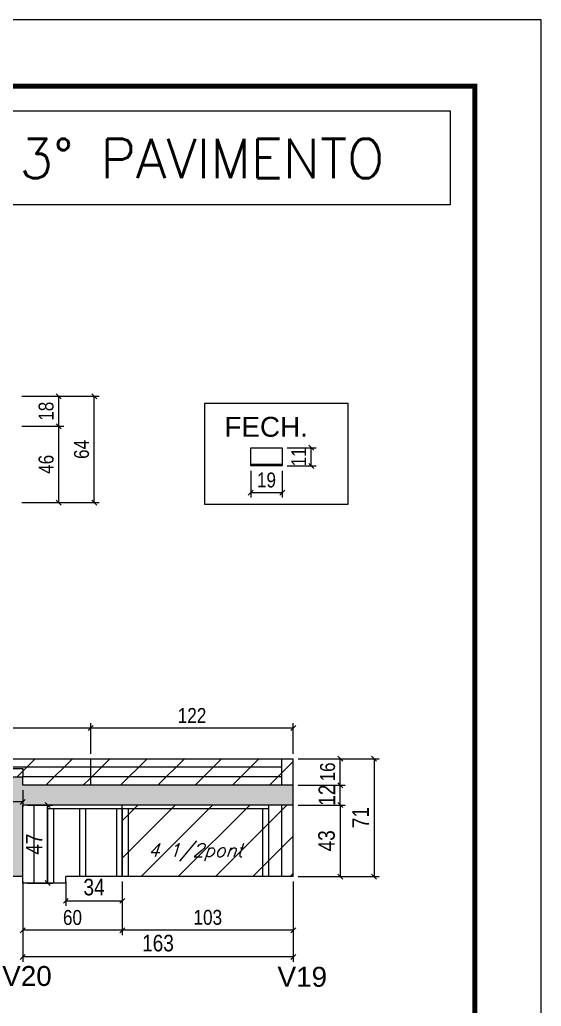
# Model space of a CAD drawing. Extents: x -10448 to -1189, y -11772 to 17235.
# Drawn here: x -4522 to -4208, y 4764 to 5358 of the extents above; entities that cross this region are included whole.
import ezdxf

# ---------------------------------------------------------------- set-up
doc = ezdxf.new("R2010")
doc.units = 0
doc.linetypes.add('DASHED', pattern=[0.75, 0.5, -0.25])
for name, color, linetype in [('5', 5, 'Continuous'), ('COTA', 241, 'Continuous'), ('Painéis', 200, 'Continuous'), ('Reaproveitamento', 251, 'Continuous'), ('SARR_2.2x7', 40, 'Continuous'), ('SARR_3.5x7', 81, 'Continuous'), ('SARR_EDITAR', 141, 'Continuous'), ('texto', 7, 'Continuous')]:
    doc.layers.add(name, color=color, linetype=linetype)
for name, color, linetype, lineweight in [('Folhas', 255, 'Continuous', 9), ('SARRAFO DE PRESSAO', 251, 'DASHED', 9), ('Texto Seção', 7, 'Continuous', 15)]:
    doc.layers.add(name, color=color, linetype=linetype, lineweight=lineweight)
doc.styles.add('COTA TECNICA', font='techl___.ttf', dxfattribs={"height": 10})
doc.styles.add('COTA TECNICA-50', font='techl___.ttf', dxfattribs={"height": 9})
doc.styles.add('REGUA-120', font='ROMANS.shx', dxfattribs={"height": 15})
doc.styles.add('Romans', font='romans.shx')
doc.styles.get("Standard").update_dxf_attribs({"font": 'arial.ttf'})
doc.dimstyles.new('COTA PAINEL-50', dxfattribs={"dimtxt": 9, "dimasz": 3, "dimexe": 3, "dimexo": 3, "dimgap": 3, "dimtad": 1, "dimdec": 1, "dimzin": 12, "dimdsep": 46, "dimtxsty": 'COTA TECNICA-50', "dimblk1": 'OBLIQUE', "dimblk2": 'OBLIQUE', "dimsah": 1, "dimcen": 0.9, "dimclrd": 4, "dimclre": 4, "dimclrt": 240, "dimadec": 1, "dimazin": 3, "dimtfac": 1, "dimtdec": 1, "dimtmove": 0, "dimatfit": 3, "dimfxl": 1, "dimtolj": 1, "dimtzin": 12, "dimarcsym": 0})
doc.dimstyles.new('PAINEL', dxfattribs={"dimtxt": 10, "dimasz": 3, "dimexe": 3, "dimexo": 3, "dimgap": 3, "dimtad": 1, "dimdec": 1, "dimzin": 12, "dimdsep": 46, "dimtxsty": 'COTA TECNICA', "dimblk1": 'OBLIQUE', "dimblk2": 'OBLIQUE', "dimsah": 1, "dimcen": 0.9, "dimclrd": 4, "dimclre": 4, "dimclrt": 240, "dimadec": 1, "dimazin": 3, "dimtfac": 1, "dimtdec": 1, "dimtmove": 0, "dimatfit": 3, "dimfxl": 1, "dimtolj": 1, "dimtzin": 12, "dimarcsym": 0})
pattern_1 = [(45, (-139469.283, -18395.978), (-11.2253202, 11.2253202), [])]

# ---------------------------------------------------------------- blocks, each defined once
blk = doc.blocks.new('9999999999')
at = {"layer": 'Folhas'}
blk.add_lwpolyline([(98138.98, 34190.21), (99623.98, 34190.21), (99623.98, 35240.21), (98138.98, 35240.21)], close=True, dxfattribs=at)
at = {"layer": 'Folhas', "color": 30, "const_width": 3}
blk.add_lwpolyline([(98213.98, 34230.21), (99583.98, 34230.21), (99583.98, 35200.21), (98213.98, 35200.21)], close=True, dxfattribs=at)
blk = doc.blocks.new('_Oblique')
at = {"color": 0, "linetype": 'ByBlock', "lineweight": -2}
blk.add_line((-0.5, -0.5), (0.5, 0.5), dxfattribs=at)
blk = doc.blocks.new('*D1778')
at = {"layer": 'COTA', "color": 4, "linetype": 'ByBlock', "lineweight": -2, "transparency": 16777216}
for p, q in [((-4520.63, 4839.24), (-4520.63, 4790.83)), ((-4357.63, 4839.24), (-4357.63, 4790.83)), ((-4357.63, 4793.83), (-4520.63, 4793.83))]:
    blk.add_line(p, q, dxfattribs=at)
at = {"layer": 'Defpoints', "color": 0, "linetype": 'ByBlock', "transparency": 16777216}
for p in [(-4520.63, 4842.24), (-4357.63, 4842.24), (-4520.63, 4793.83)]:
    blk.add_point(p, dxfattribs=at)
at = {"layer": 'COTA', "color": 4, "linetype": 'ByBlock', "lineweight": -2, "transparency": 16777216, "xscale": 3, "yscale": 3, "zscale": 3, "rotation": 180}
blk.add_blockref('_Oblique', (-4520.63, 4793.83), dxfattribs=at)
at = {"layer": 'COTA', "color": 4, "linetype": 'ByBlock', "lineweight": -2, "transparency": 16777216, "xscale": 3, "yscale": 3, "zscale": 3}
blk.add_blockref('_Oblique', (-4357.63, 4793.83), dxfattribs=at)
at = {"layer": 'COTA', "color": 240, "linetype": 'ByBlock', "transparency": 16777216, "insert": (-4439.13, 4802.05), "char_height": 10, "attachment_point": 5, "style": 'COTA TECNICA'}
blk.add_mtext('\\A1;163', dxfattribs=at)
blk = doc.blocks.new('*D687')
at = {"layer": 'COTA', "color": 4, "linetype": 'ByBlock', "lineweight": -2, "transparency": 16777216}
for p, q in [((-4354.63, 4885.24), (-4326.35, 4885.24)), ((-4329.35, 4885.24), (-4329.35, 4842.24)), ((-4354.63, 4842.24), (-4326.35, 4842.24))]:
    blk.add_line(p, q, dxfattribs=at)
at = {"layer": 'Defpoints', "color": 0, "linetype": 'ByBlock', "transparency": 16777216}
for p in [(-4357.63, 4885.24), (-4357.63, 4842.24), (-4329.35, 4842.24)]:
    blk.add_point(p, dxfattribs=at)
at = {"layer": 'COTA', "color": 4, "linetype": 'ByBlock', "lineweight": -2, "transparency": 16777216, "xscale": 3, "yscale": 3, "zscale": 3}
for p, rotation in [((-4329.35, 4885.24), 90), ((-4329.35, 4842.24), 270)]:
    blk.add_blockref('_Oblique', p, dxfattribs=dict(at, rotation=rotation))
at = {"layer": 'COTA', "color": 240, "linetype": 'ByBlock', "transparency": 16777216, "insert": (-4337.57, 4863.74), "char_height": 10, "attachment_point": 5, "rotation": 90, "style": 'COTA TECNICA'}
blk.add_mtext('\\A1;43', dxfattribs=at)
blk = doc.blocks.new('*D688')
at = {"layer": 'COTA', "color": 4, "linetype": 'ByBlock', "lineweight": -2, "transparency": 16777216}
for p, q in [((-4354.63, 4897.24), (-4326.35, 4897.24)), ((-4329.35, 4885.24), (-4329.35, 4897.24)), ((-4354.63, 4885.24), (-4326.35, 4885.24))]:
    blk.add_line(p, q, dxfattribs=at)
at = {"layer": 'Defpoints', "color": 0, "linetype": 'ByBlock', "transparency": 16777216}
for p in [(-4357.63, 4897.24), (-4329.35, 4897.24), (-4357.63, 4885.24)]:
    blk.add_point(p, dxfattribs=at)
at = {"layer": 'COTA', "color": 4, "linetype": 'ByBlock', "lineweight": -2, "transparency": 16777216, "xscale": 3, "yscale": 3, "zscale": 3}
for p, rotation in [((-4329.35, 4897.24), 90), ((-4329.35, 4885.24), 270)]:
    blk.add_blockref('_Oblique', p, dxfattribs=dict(at, rotation=rotation))
at = {"layer": 'COTA', "color": 240, "linetype": 'ByBlock', "transparency": 16777216, "insert": (-4337.41, 4891.24), "char_height": 10, "attachment_point": 5, "rotation": 90, "style": 'COTA TECNICA'}
blk.add_mtext('\\A1;12', dxfattribs=at)
blk = doc.blocks.new('*D689')
at = {"layer": 'COTA', "color": 4, "linetype": 'ByBlock', "lineweight": -2, "transparency": 16777216}
for p, q in [((-4354.63, 4913.24), (-4305.98, 4913.24)), ((-4308.98, 4913.24), (-4308.98, 4842.24)), ((-4354.63, 4842.24), (-4305.98, 4842.24))]:
    blk.add_line(p, q, dxfattribs=at)
at = {"layer": 'Defpoints', "color": 0, "linetype": 'ByBlock', "transparency": 16777216}
for p in [(-4357.63, 4913.24), (-4357.63, 4842.24), (-4308.98, 4842.24)]:
    blk.add_point(p, dxfattribs=at)
at = {"layer": 'COTA', "color": 4, "linetype": 'ByBlock', "lineweight": -2, "transparency": 16777216, "xscale": 3, "yscale": 3, "zscale": 3}
for p, rotation in [((-4308.98, 4913.24), 90), ((-4308.98, 4842.24), 270)]:
    blk.add_blockref('_Oblique', p, dxfattribs=dict(at, rotation=rotation))
at = {"layer": 'COTA', "color": 240, "linetype": 'ByBlock', "transparency": 16777216, "insert": (-4317.06, 4877.74), "char_height": 10, "attachment_point": 5, "rotation": 90, "style": 'COTA TECNICA'}
blk.add_mtext('\\A1;71', dxfattribs=at)
blk = doc.blocks.new('*D690')
at = {"layer": 'COTA', "color": 4, "linetype": 'ByBlock', "lineweight": -2, "transparency": 16777216}
for p, q in [((-4354.63, 4913.24), (-4326.35, 4913.24)), ((-4329.35, 4897.24), (-4329.35, 4913.24)), ((-4354.63, 4897.24), (-4326.35, 4897.24))]:
    blk.add_line(p, q, dxfattribs=at)
at = {"layer": 'Defpoints', "color": 0, "linetype": 'ByBlock', "transparency": 16777216}
for p in [(-4357.63, 4913.24), (-4329.35, 4913.24), (-4357.63, 4897.24)]:
    blk.add_point(p, dxfattribs=at)
at = {"layer": 'COTA', "color": 4, "linetype": 'ByBlock', "lineweight": -2, "transparency": 16777216, "xscale": 3, "yscale": 3, "zscale": 3}
for p, rotation in [((-4329.35, 4913.24), 90), ((-4329.35, 4897.24), 270)]:
    blk.add_blockref('_Oblique', p, dxfattribs=dict(at, rotation=rotation))
at = {"layer": 'COTA', "color": 240, "linetype": 'ByBlock', "transparency": 16777216, "insert": (-4336.94, 4905.24), "char_height": 9, "attachment_point": 5, "rotation": 90, "style": 'COTA TECNICA-50'}
blk.add_mtext('\\A1;16', dxfattribs=at)
blk = doc.blocks.new('*D1780')
at = {"layer": 'COTA', "color": 4, "linetype": 'ByBlock', "lineweight": -2, "transparency": 16777216}
for p, q in [((-4479.63, 4916.24), (-4479.63, 4934.7)), ((-4357.63, 4916.24), (-4357.63, 4934.7)), ((-4357.63, 4931.7), (-4479.63, 4931.7))]:
    blk.add_line(p, q, dxfattribs=at)
at = {"layer": 'Defpoints', "color": 0, "linetype": 'ByBlock', "transparency": 16777216}
for p in [(-4479.63, 4931.7), (-4479.63, 4913.24), (-4357.63, 4913.24)]:
    blk.add_point(p, dxfattribs=at)
at = {"layer": 'COTA', "color": 4, "linetype": 'ByBlock', "lineweight": -2, "transparency": 16777216, "xscale": 3, "yscale": 3, "zscale": 3, "rotation": 180}
blk.add_blockref('_Oblique', (-4479.63, 4931.7), dxfattribs=at)
at = {"layer": 'COTA', "color": 4, "linetype": 'ByBlock', "lineweight": -2, "transparency": 16777216, "xscale": 3, "yscale": 3, "zscale": 3}
blk.add_blockref('_Oblique', (-4357.63, 4931.7), dxfattribs=at)
at = {"layer": 'COTA', "color": 240, "linetype": 'ByBlock', "transparency": 16777216, "insert": (-4418.63, 4939.25), "char_height": 9, "attachment_point": 5, "style": 'COTA TECNICA-50'}
blk.add_mtext('\\A1;122', dxfattribs=at)
blk = doc.blocks.new('*D1781')
at = {"layer": 'COTA', "color": 4, "linetype": 'ByBlock', "lineweight": -2, "transparency": 16777216}
for p, q in [((-4635.66, 4916.24), (-4635.66, 4934.7)), ((-4479.63, 4916.24), (-4479.63, 4934.7)), ((-4479.63, 4931.7), (-4635.66, 4931.7))]:
    blk.add_line(p, q, dxfattribs=at)
at = {"layer": 'Defpoints', "color": 0, "linetype": 'ByBlock', "transparency": 16777216}
for p in [(-4635.66, 4931.7), (-4635.66, 4913.24), (-4479.63, 4913.24)]:
    blk.add_point(p, dxfattribs=at)
at = {"layer": 'COTA', "color": 4, "linetype": 'ByBlock', "lineweight": -2, "transparency": 16777216, "xscale": 3, "yscale": 3, "zscale": 3, "rotation": 180}
blk.add_blockref('_Oblique', (-4635.66, 4931.7), dxfattribs=at)
at = {"layer": 'COTA', "color": 4, "linetype": 'ByBlock', "lineweight": -2, "transparency": 16777216, "xscale": 3, "yscale": 3, "zscale": 3}
blk.add_blockref('_Oblique', (-4479.63, 4931.7), dxfattribs=at)
at = {"layer": 'COTA', "color": 240, "linetype": 'ByBlock', "transparency": 16777216, "insert": (-4557.64, 4939.3), "char_height": 9, "attachment_point": 5, "style": 'COTA TECNICA-50'}
blk.add_mtext('\\A1;156', dxfattribs=at)
blk = doc.blocks.new('*D697')
at = {"layer": 'COTA', "color": 4, "linetype": 'ByBlock', "lineweight": -2, "transparency": 16777216}
for p, q in [((-4521.16, 5113.57), (-4495.87, 5113.57)), ((-4498.87, 5067.57), (-4498.87, 5113.57)), ((-4521.16, 5067.57), (-4495.87, 5067.57))]:
    blk.add_line(p, q, dxfattribs=at)
at = {"layer": 'Defpoints', "color": 0, "linetype": 'ByBlock', "transparency": 16777216}
for p in [(-4524.16, 5113.57), (-4498.87, 5113.57), (-4524.16, 5067.57)]:
    blk.add_point(p, dxfattribs=at)
at = {"layer": 'COTA', "color": 4, "linetype": 'ByBlock', "lineweight": -2, "transparency": 16777216, "xscale": 3, "yscale": 3, "zscale": 3}
for p, rotation in [((-4498.87, 5113.57), 90), ((-4498.87, 5067.57), 270)]:
    blk.add_blockref('_Oblique', p, dxfattribs=dict(at, rotation=rotation))
at = {"layer": 'COTA', "color": 240, "linetype": 'ByBlock', "transparency": 16777216, "insert": (-4506.47, 5090.57), "char_height": 9, "attachment_point": 5, "rotation": 90, "style": 'COTA TECNICA-50'}
blk.add_mtext('\\A1;46', dxfattribs=at)
blk = doc.blocks.new('*D702')
at = {"layer": 'COTA', "color": 4, "linetype": 'ByBlock', "lineweight": -2, "transparency": 16777216}
for p, q in [((-4521.16, 5131.57), (-4495.87, 5131.57)), ((-4498.87, 5113.57), (-4498.87, 5131.57)), ((-4521.16, 5113.57), (-4495.87, 5113.57))]:
    blk.add_line(p, q, dxfattribs=at)
at = {"layer": 'Defpoints', "color": 0, "linetype": 'ByBlock', "transparency": 16777216}
for p in [(-4524.16, 5131.57), (-4498.87, 5131.57), (-4524.16, 5113.57)]:
    blk.add_point(p, dxfattribs=at)
at = {"layer": 'COTA', "color": 4, "linetype": 'ByBlock', "lineweight": -2, "transparency": 16777216, "xscale": 3, "yscale": 3, "zscale": 3}
for p, rotation in [((-4498.87, 5131.57), 90), ((-4498.87, 5113.57), 270)]:
    blk.add_blockref('_Oblique', p, dxfattribs=dict(at, rotation=rotation))
at = {"layer": 'COTA', "color": 240, "linetype": 'ByBlock', "transparency": 16777216, "insert": (-4506.46, 5122.57), "char_height": 9, "attachment_point": 5, "rotation": 90, "style": 'COTA TECNICA-50'}
blk.add_mtext('\\A1;18', dxfattribs=at)
blk = doc.blocks.new('*D703')
at = {"layer": 'COTA', "color": 4, "linetype": 'ByBlock', "lineweight": -2, "transparency": 16777216}
for p, q in [((-4521.16, 5131.57), (-4474.52, 5131.57)), ((-4477.52, 5067.57), (-4477.52, 5131.57)), ((-4521.16, 5067.57), (-4474.52, 5067.57))]:
    blk.add_line(p, q, dxfattribs=at)
at = {"layer": 'Defpoints', "color": 0, "linetype": 'ByBlock', "transparency": 16777216}
for p in [(-4524.16, 5131.57), (-4477.52, 5131.57), (-4524.16, 5067.57)]:
    blk.add_point(p, dxfattribs=at)
at = {"layer": 'COTA', "color": 4, "linetype": 'ByBlock', "lineweight": -2, "transparency": 16777216, "xscale": 3, "yscale": 3, "zscale": 3}
for p, rotation in [((-4477.52, 5131.57), 90), ((-4477.52, 5067.57), 270)]:
    blk.add_blockref('_Oblique', p, dxfattribs=dict(at, rotation=rotation))
at = {"layer": 'COTA', "color": 240, "linetype": 'ByBlock', "transparency": 16777216, "insert": (-4485.12, 5099.57), "char_height": 9, "attachment_point": 5, "rotation": 90, "style": 'COTA TECNICA-50'}
blk.add_mtext('\\A1;64', dxfattribs=at)
blk = doc.blocks.new('*D1785')
at = {"layer": 'COTA', "color": 4, "linetype": 'ByBlock', "lineweight": -2, "transparency": 16777216}
for p, q in [((-4635.66, 4899.24), (-4635.66, 4884.2)), ((-4520.63, 4894.24), (-4520.63, 4884.2)), ((-4520.63, 4887.2), (-4635.66, 4887.2))]:
    blk.add_line(p, q, dxfattribs=at)
at = {"layer": 'Defpoints', "color": 0, "linetype": 'ByBlock', "transparency": 16777216}
for p in [(-4635.66, 4902.24), (-4520.63, 4897.24), (-4635.66, 4887.2)]:
    blk.add_point(p, dxfattribs=at)
at = {"layer": 'COTA', "color": 4, "linetype": 'ByBlock', "lineweight": -2, "transparency": 16777216, "xscale": 3, "yscale": 3, "zscale": 3, "rotation": 180}
blk.add_blockref('_Oblique', (-4635.66, 4887.2), dxfattribs=at)
at = {"layer": 'COTA', "color": 4, "linetype": 'ByBlock', "lineweight": -2, "transparency": 16777216, "xscale": 3, "yscale": 3, "zscale": 3}
blk.add_blockref('_Oblique', (-4520.63, 4887.2), dxfattribs=at)
at = {"layer": 'COTA', "color": 240, "linetype": 'ByBlock', "transparency": 16777216, "insert": (-4578.14, 4894.8), "char_height": 9, "attachment_point": 5, "style": 'COTA TECNICA-50'}
blk.add_mtext('\\A1;115', dxfattribs=at)
blk = doc.blocks.new('*D704')
at = {"layer": 'COTA', "color": 4, "linetype": 'ByBlock', "lineweight": -2, "transparency": 16777216}
for p, q in [((-4383.28, 5086.61), (-4383.28, 5070.53)), ((-4364.28, 5086.61), (-4364.28, 5070.53)), ((-4383.28, 5073.53), (-4364.28, 5073.53))]:
    blk.add_line(p, q, dxfattribs=at)
at = {"layer": 'Defpoints', "color": 0, "linetype": 'ByBlock', "transparency": 16777216}
for p in [(-4383.28, 5089.61), (-4364.28, 5089.61), (-4364.28, 5073.53)]:
    blk.add_point(p, dxfattribs=at)
at = {"layer": 'COTA', "color": 4, "linetype": 'ByBlock', "lineweight": -2, "transparency": 16777216, "xscale": 3, "yscale": 3, "zscale": 3, "rotation": 180}
blk.add_blockref('_Oblique', (-4383.28, 5073.53), dxfattribs=at)
at = {"layer": 'COTA', "color": 4, "linetype": 'ByBlock', "lineweight": -2, "transparency": 16777216, "xscale": 3, "yscale": 3, "zscale": 3}
blk.add_blockref('_Oblique', (-4364.28, 5073.53), dxfattribs=at)
at = {"layer": 'COTA', "color": 240, "linetype": 'ByBlock', "transparency": 16777216, "insert": (-4373.78, 5081.11), "char_height": 9, "attachment_point": 5, "style": 'COTA TECNICA-50'}
blk.add_mtext('\\A1;19', dxfattribs=at)
blk = doc.blocks.new('*D705')
at = {"layer": 'COTA', "color": 4, "linetype": 'ByBlock', "lineweight": -2, "transparency": 16777216}
for p, q in [((-4361.28, 5100.61), (-4343.85, 5100.61)), ((-4346.85, 5089.61), (-4346.85, 5100.61)), ((-4361.28, 5089.61), (-4343.85, 5089.61))]:
    blk.add_line(p, q, dxfattribs=at)
at = {"layer": 'Defpoints', "color": 0, "linetype": 'ByBlock', "transparency": 16777216}
for p in [(-4364.28, 5100.61), (-4346.85, 5100.61), (-4364.28, 5089.61)]:
    blk.add_point(p, dxfattribs=at)
at = {"layer": 'COTA', "color": 4, "linetype": 'ByBlock', "lineweight": -2, "transparency": 16777216, "xscale": 3, "yscale": 3, "zscale": 3}
for p, rotation in [((-4346.85, 5100.61), 90), ((-4346.85, 5089.61), 270)]:
    blk.add_blockref('_Oblique', p, dxfattribs=dict(at, rotation=rotation))
at = {"layer": 'COTA', "color": 240, "linetype": 'ByBlock', "transparency": 16777216, "insert": (-4354.4, 5095.11), "char_height": 9, "attachment_point": 5, "rotation": 90, "style": 'COTA TECNICA-50'}
blk.add_mtext('\\A1;11', dxfattribs=at)
blk = doc.blocks.new('*D1788')
at = {"layer": 'COTA', "color": 4, "linetype": 'ByBlock', "lineweight": -2, "transparency": 16777216}
for p, q in [((-4460.63, 4839.24), (-4460.63, 4806.89)), ((-4357.63, 4839.24), (-4357.63, 4806.89)), ((-4357.63, 4809.89), (-4460.63, 4809.89))]:
    blk.add_line(p, q, dxfattribs=at)
at = {"layer": 'Defpoints', "color": 0, "linetype": 'ByBlock', "transparency": 16777216}
for p in [(-4460.63, 4842.24), (-4357.63, 4842.24), (-4460.63, 4809.89)]:
    blk.add_point(p, dxfattribs=at)
at = {"layer": 'COTA', "color": 4, "linetype": 'ByBlock', "lineweight": -2, "transparency": 16777216, "xscale": 3, "yscale": 3, "zscale": 3, "rotation": 180}
blk.add_blockref('_Oblique', (-4460.63, 4809.89), dxfattribs=at)
at = {"layer": 'COTA', "color": 4, "linetype": 'ByBlock', "lineweight": -2, "transparency": 16777216, "xscale": 3, "yscale": 3, "zscale": 3}
blk.add_blockref('_Oblique', (-4357.63, 4809.89), dxfattribs=at)
at = {"layer": 'COTA', "color": 240, "linetype": 'ByBlock', "transparency": 16777216, "insert": (-4409.13, 4817.59), "char_height": 9, "attachment_point": 5, "style": 'COTA TECNICA-50'}
blk.add_mtext('\\A1;103', dxfattribs=at)
blk = doc.blocks.new('*D1789')
at = {"layer": 'COTA', "color": 4, "linetype": 'ByBlock', "lineweight": -2, "transparency": 16777216}
for p, q in [((-4460.63, 4839.24), (-4460.63, 4806.89)), ((-4520.63, 4835.24), (-4520.63, 4806.89)), ((-4460.63, 4809.89), (-4520.63, 4809.89))]:
    blk.add_line(p, q, dxfattribs=at)
at = {"layer": 'Defpoints', "color": 0, "linetype": 'ByBlock', "transparency": 16777216}
for p in [(-4460.63, 4842.24), (-4520.63, 4838.24), (-4520.63, 4809.89)]:
    blk.add_point(p, dxfattribs=at)
at = {"layer": 'COTA', "color": 4, "linetype": 'ByBlock', "lineweight": -2, "transparency": 16777216, "xscale": 3, "yscale": 3, "zscale": 3, "rotation": 180}
blk.add_blockref('_Oblique', (-4520.63, 4809.89), dxfattribs=at)
at = {"layer": 'COTA', "color": 4, "linetype": 'ByBlock', "lineweight": -2, "transparency": 16777216, "xscale": 3, "yscale": 3, "zscale": 3}
blk.add_blockref('_Oblique', (-4460.63, 4809.89), dxfattribs=at)
at = {"layer": 'COTA', "color": 240, "linetype": 'ByBlock', "transparency": 16777216, "insert": (-4490.63, 4817.49), "char_height": 9, "attachment_point": 5, "style": 'COTA TECNICA-50'}
blk.add_mtext('\\A1;60', dxfattribs=at)
blk = doc.blocks.new('*D2278')
at = {"layer": 'COTA', "color": 4, "lineweight": -2, "transparency": 16777216}
for p, q in [((-4494.63, 4839.24), (-4494.63, 4824.59)), ((-4460.63, 4839.24), (-4460.63, 4824.59)), ((-4494.63, 4827.59), (-4460.63, 4827.59))]:
    blk.add_line(p, q, dxfattribs=at)
at = {"layer": 'Defpoints', "color": 0, "transparency": 16777216}
for p in [(-4494.63, 4842.24), (-4460.63, 4842.24), (-4460.63, 4827.59)]:
    blk.add_point(p, dxfattribs=at)
at = {"layer": 'COTA', "color": 4, "lineweight": -2, "transparency": 16777216, "xscale": 3, "yscale": 3, "zscale": 3, "rotation": 180}
blk.add_blockref('_Oblique', (-4494.63, 4827.59), dxfattribs=at)
at = {"layer": 'COTA', "color": 4, "lineweight": -2, "transparency": 16777216, "xscale": 3, "yscale": 3, "zscale": 3}
blk.add_blockref('_Oblique', (-4460.63, 4827.59), dxfattribs=at)
at = {"layer": 'COTA', "color": 240, "transparency": 16777216, "insert": (-4477.63, 4835.8), "char_height": 10, "attachment_point": 5, "style": 'COTA TECNICA'}
blk.add_mtext('\\A1;34', dxfattribs=at)
blk = doc.blocks.new('*D2279')
at = {"layer": 'COTA', "color": 4, "lineweight": -2, "transparency": 16777216}
for p, q in [((-4517.63, 4885.24), (-4502.63, 4885.24)), ((-4505.63, 4838.24), (-4505.63, 4885.24)), ((-4517.63, 4838.24), (-4502.63, 4838.24))]:
    blk.add_line(p, q, dxfattribs=at)
at = {"layer": 'Defpoints', "color": 0, "transparency": 16777216}
for p in [(-4520.63, 4885.24), (-4505.63, 4885.24), (-4520.63, 4838.24)]:
    blk.add_point(p, dxfattribs=at)
at = {"layer": 'COTA', "color": 4, "lineweight": -2, "transparency": 16777216, "xscale": 3, "yscale": 3, "zscale": 3}
for p, rotation in [((-4505.63, 4885.24), 90), ((-4505.63, 4838.24), 270)]:
    blk.add_blockref('_Oblique', p, dxfattribs=dict(at, rotation=rotation))
at = {"layer": 'COTA', "color": 240, "transparency": 16777216, "insert": (-4513.7, 4861.74), "char_height": 10, "attachment_point": 5, "rotation": 90, "style": 'COTA TECNICA'}
blk.add_mtext('\\A1;47', dxfattribs=at)

msp = doc.modelspace()

# ---------------------------------------------------------------- hatches: boundary and pattern name
at = {"layer": 'COTA', "linetype": 'ByBlock'}
h = msp.add_hatch(dxfattribs=at)
h.set_pattern_fill('AR-CONC', color=256, scale=0.03)
h.set_pattern_definition([(50, (-136194.2827, -27625.5784), (5.46554007, -0.47817257), [0.5715, -6.2865]), (355, (-136194.2827, -27625.5784), (-1.05730264, 5.73170536), [0.4572, -5.02921753]), (100.4514447, (-136193.827, -27625.618), (4.40823741, 5.25353256), [0.48570026, -5.34270734]), (46.1842, (-136194.283, -27624.0544), (8.13237123, -1.26126984), [0.85725, -9.42975]), (96.6355576, (-136193.605, -27624.1595), (7.122124, 7.42278374), [0.7285507, -8.01406824]), (351.184151, (-136194.283, -27624.054), (7.122124, 7.42278374), [0.685799, -7.54379196]), (21, (-136193.5207, -27624.4354), (4.54843174, -3.06795595), [0.5715, -6.2865]), (326, (-136193.5207, -27624.4354), (1.85406085, 5.52563898), [0.4572, -5.0292]), (71.451445, (-136193.1417, -27624.691), (6.40249258, 2.45768307), [0.48570026, -5.34269813]), (37.5, (-136194.2827, -27625.5784), (0.092658098, 2.536651166), [0, -4.96824, 0, -5.1054, 0, -5.04825]), (7.5, (-136194.2827, -27625.5784), (2.004589875, 3.005417245), [0, -2.91084, 0, -4.85394, 0, -1.92405]), (327.5, (-136195.982, -27625.5784), (4.067717855, -0.17186232), [0, -1.905, 0, -5.9436, 0, -7.8867]), (317.5, (-136196.744, -27625.5784), (4.44387544, 0.76279473), [0, -2.4765, 0, -3.94716, 0, -5.6007])])
h.paths.add_polyline_path([(-4547.66, 4884.24), (-4547.66, 4842.24), (-4520.63, 4842.24), (-4520.63, 4885.24), (-4357.63, 4885.24), (-4357.63, 4897.24), (-4520.63, 4897.24), (-4520.63, 4902.24), (-4635.66, 4902.24), (-5012.16, 4902.24), (-5500.16, 4902.24), (-5500.16, 4884.24), (-5012.16, 4884.24)])
at = {"layer": 'Reaproveitamento', "linetype": 'ByBlock'}
h = msp.add_hatch(dxfattribs=at)
h.set_pattern_fill('ANSI31', color=256, scale=5)
h.set_pattern_definition(pattern_1)
h.paths.add_polyline_path([(-4479.63, 4897.24), (-4479.63, 4913.24), (-4635.66, 4913.24), (-4635.66, 4902.24), (-4520.63, 4902.24), (-4520.63, 4897.24)])
h = msp.add_hatch(dxfattribs=at)
h.set_pattern_fill('ANSI31', color=256, scale=5)
h.set_pattern_definition(pattern_1)
h.paths.add_polyline_path([(-4357.63, 4897.24), (-4357.63, 4913.24), (-4479.63, 4913.24), (-4479.63, 4897.24)])
h = msp.add_hatch(dxfattribs=at)
h.set_pattern_fill('ANSI31', color=256, scale=5)
h.set_pattern_definition(pattern_1)
h.paths.add_polyline_path([(-4357.63, 4842.24), (-4357.63, 4885.24), (-4460.63, 4885.24), (-4460.63, 4842.24)])

# ---------------------------------------------------------------- linework, layer by layer
at = {"linetype": 'ByBlock'}
msp.add_lwpolyline([(-4324.56, 5127.29), (-4411.05, 5127.29), (-4411.05, 5066.49), (-4324.56, 5066.49)], close=True, dxfattribs=at)
at = {"layer": 'COTA', "linetype": 'ByBlock'}
for p, q in [((-4357.63, 4885.24), (-4357.63, 4897.24)), ((-4520.63, 4842.24), (-4547.66, 4842.24))]:
    msp.add_line(p, q, dxfattribs=at)
at = {"layer": 'Painéis', "linetype": 'ByBlock'}
for p, q in [((-4383.28, 5089.61), (-4383.28, 5100.61)), ((-4383.28, 5100.61), (-4364.28, 5100.61)), ((-4364.28, 5100.61), (-4364.28, 5089.61)), ((-4364.28, 5089.61), (-4383.28, 5089.61)), ((-4479.63, 4897.24), (-4479.63, 4913.24)), ((-4357.63, 4897.24), (-4357.63, 4913.24)), ((-4520.63, 4897.24), (-4520.63, 4902.24)), ((-4357.63, 4897.24), (-4520.63, 4897.24)), ((-4357.63, 4885.24), (-4520.63, 4885.24)), ((-4520.63, 4838.24), (-4520.63, 4885.24)), ((-4460.63, 4842.24), (-4460.63, 4885.24)), ((-4357.63, 4842.24), (-4357.63, 4885.24)), ((-4357.63, 4842.24), (-4494.63, 4842.24)), ((-4494.63, 4838.24), (-4494.63, 4842.24)), ((-4494.63, 4838.24), (-4520.63, 4838.24))]:
    msp.add_line(p, q, dxfattribs=at)
at = {"layer": 'Painéis', "linetype": 'Continuous'}
msp.add_line((-4635.66, 4913.24), (-4357.63, 4913.24), dxfattribs=at)
msp.add_lwpolyline([(-4635.66, 4902.24), (-4520.63, 4902.24)], dxfattribs=at)
at = {"layer": 'SARR_2.2x7', "linetype": 'Continuous'}
for p, q in [((-4383.28, 5090.61), (-4364.28, 5090.61)), ((-4364.63, 4897.24), (-4364.63, 4913.24)), ((-4513.63, 4838.24), (-4513.63, 4885.24)), ((-4372.63, 4883.04), (-4505.63, 4883.04)), ((-4364.63, 4842.24), (-4364.63, 4885.24))]:
    msp.add_line(p, q, dxfattribs=at)
at = {"layer": 'SARR_3.5x7'}
for p, q in [((-4505.63, 4885.24), (-4505.63, 4838.24)), ((-4502.13, 4883.04), (-4502.13, 4838.24)), ((-4486.31, 4883.04), (-4486.31, 4842.24)), ((-4482.81, 4883.04), (-4482.81, 4842.24)), ((-4464.13, 4883.04), (-4464.13, 4842.24)), ((-4460.63, 4883.04), (-4460.63, 4842.24)), ((-4457.13, 4883.04), (-4457.13, 4842.24)), ((-4376.13, 4883.04), (-4376.13, 4842.24)), ((-4372.63, 4885.24), (-4372.63, 4842.24)), ((-4372.63, 4842.24), (-4376.13, 4842.24)), ((-4502.13, 4838.24), (-4505.63, 4838.24))]:
    msp.add_line(p, q, dxfattribs=at)
at = {"layer": 'SARR_EDITAR', "linetype": 'Continuous'}
for p, q in [((-4635.66, 4908.24), (-4364.63, 4908.24)), ((-4520.63, 4907.24), (-4520.63, 4902.24))]:
    msp.add_line(p, q, dxfattribs=at)
at = {"layer": 'SARR_EDITAR', "linetype": 'ByBlock'}
msp.add_line((-4364.63, 4902.24), (-4520.63, 4902.24), dxfattribs=at)
at = {"layer": 'SARR_EDITAR', "linetype": 'Continuous'}
msp.add_lwpolyline([(-4635.66, 4907.24), (-4520.63, 4907.24)], dxfattribs=at)
at = {"layer": 'Texto Seção'}
msp.add_lwpolyline([(-4785.17, 5303.59), (-4263.18, 5303.59), (-4263.18, 5246.91), (-4785.17, 5246.91)], close=True, dxfattribs=at)

# ---------------------------------------------------------------- block references
at = {"layer": 'SARRAFO DE PRESSAO', "color": 6, "linetype": 'ByBlock'}
msp.add_blockref('9999999999', (-103832.26, -29881.73), dxfattribs=at)

# ---------------------------------------------------------------- texts
at = {"layer": '5', "color": 7, "linetype": 'Continuous'}
msp.add_text('FECH.', height=12, rotation=0.00004, dxfattribs=at).set_placement((-4399.12, 5107.2))
at = {"layer": '5', "linetype": 'Continuous'}
for s, rotation, p in [('V20', 0.00004, (-4532.94, 4776.3)), ('V19', 359.99996, (-4367.13, 4775.82))]:
    msp.add_text(s, height=12, rotation=rotation, dxfattribs=at).set_placement(p)
at = {"layer": 'texto', "color": 2, "insert": (-4416.56, 4856.79), "char_height": 8, "attachment_point": 5, "style": 'Romans'}
msp.add_mtext('{\\Q19;\\C256;4 1/2pont}', dxfattribs=at)
at = {"layer": 'Texto Seção', "insert": (-4842.29, 5263.02), "char_height": 23.7362, "width": 640.4194, "attachment_point": 7, "style": 'REGUA-120'}
msp.add_mtext('\\pxqc,t6;^JVARIANTE DO 3° PAVIMENTO', dxfattribs=at)

# ---------------------------------------------------------------- dimensions: what is measured, and where the dimension line sits
at = {"layer": 'COTA', "linetype": 'ByBlock'}
for base, p1, p2, angle, dimstyle, picture, middle in [((-4498.87, 5131.57), (-4524.16, 5113.57), (-4524.16, 5131.57), 90, 'COTA PAINEL-50', '*D702', (-4506.46, 5122.57)), ((-4477.52, 5131.57), (-4524.16, 5067.57), (-4524.16, 5131.57), 90, 'COTA PAINEL-50', '*D703', (-4485.12, 5099.57)), ((-4498.87, 5113.57), (-4524.16, 5067.57), (-4524.16, 5113.57), 90, 'COTA PAINEL-50', '*D697', (-4506.47, 5090.57)), ((-4346.85, 5100.61), (-4364.28, 5089.61), (-4364.28, 5100.61), 90, 'COTA PAINEL-50', '*D705', (-4354.4, 5095.11)), ((-4364.28, 5073.53), (-4383.28, 5089.61), (-4364.28, 5089.61), 180, 'COTA PAINEL-50', '*D704', (-4373.78, 5081.11)), ((-4479.63, 4931.7), (-4357.63, 4913.24), (-4479.63, 4913.24), 180, 'COTA PAINEL-50', '*D1780', (-4418.63, 4939.25)), ((-4308.98, 4842.24), (-4357.63, 4913.24), (-4357.63, 4842.24), 90, 'PAINEL', '*D689', (-4317.06, 4877.74)), ((-4329.35, 4913.24), (-4357.63, 4897.24), (-4357.63, 4913.24), 90, 'COTA PAINEL-50', '*D690', (-4336.94, 4905.24)), ((-4635.66, 4887.2), (-4520.63, 4897.24), (-4635.66, 4902.24), 180, 'COTA PAINEL-50', '*D1785', (-4578.14, 4894.8)), ((-4329.35, 4842.24), (-4357.63, 4885.24), (-4357.63, 4842.24), 90, 'PAINEL', '*D687', (-4337.57, 4863.74)), ((-4520.63, 4793.83), (-4357.63, 4842.24), (-4520.63, 4842.24), 180, 'PAINEL', '*D1778', (-4439.13, 4802.05))]:
    dim = msp.add_linear_dim(base=base, p1=p1, p2=p2, angle=angle, dimstyle=dimstyle, dxfattribs=at)
    dim.commit()
    dim.dimension.update_dxf_attribs({"geometry": picture, "text_midpoint": middle})
dim = msp.add_linear_dim(base=(-4635.66, 4931.7), p1=(-4479.63, 4913.24), p2=(-4635.66, 4913.24), angle=180, dimstyle='COTA PAINEL-50', override={"dimtmove": 1}, dxfattribs=at)
dim.commit()
dim.dimension.update_dxf_attribs({"geometry": '*D1781', "text_midpoint": (-4557.64, 4939.3)})
dim = msp.add_linear_dim(base=(-4329.35, 4897.24), p1=(-4357.63, 4885.24), p2=(-4357.63, 4897.24), angle=90, dimstyle='PAINEL', dxfattribs=at)
dim.commit()
dim.dimension.update_dxf_attribs({"geometry": '*D688', "text_midpoint": (-4329.35, 4891.24), "dimtype": 160})
at = {"layer": 'COTA'}
dim = msp.add_linear_dim(base=(-4505.63, 4885.24), p1=(-4520.63, 4838.24), p2=(-4520.63, 4885.24), angle=90, dimstyle='PAINEL', dxfattribs=at)
dim.commit()
dim.dimension.update_dxf_attribs({"geometry": '*D2279', "text_midpoint": (-4513.7, 4861.74)})
at = {"layer": 'COTA', "linetype": 'ByBlock'}
dim = msp.add_linear_dim(base=(-4520.63, 4809.89), p1=(-4460.63, 4842.24), p2=(-4520.63, 4838.24), dimstyle='COTA PAINEL-50', override={"dimtmove": 1}, dxfattribs=at)
dim.commit()
dim.dimension.update_dxf_attribs({"geometry": '*D1789', "text_midpoint": (-4490.63, 4817.49)})
at = {"layer": 'COTA'}
dim = msp.add_linear_dim(base=(-4460.63, 4827.59), p1=(-4494.63, 4842.24), p2=(-4460.63, 4842.24), dimstyle='PAINEL', dxfattribs=at)
dim.commit()
dim.dimension.update_dxf_attribs({"geometry": '*D2278', "text_midpoint": (-4477.63, 4835.8)})
at = {"layer": 'COTA', "linetype": 'ByBlock'}
dim = msp.add_linear_dim(base=(-4460.63, 4809.89), p1=(-4357.63, 4842.24), p2=(-4460.63, 4842.24), dimstyle='COTA PAINEL-50', dxfattribs=at)
dim.commit()
dim.dimension.update_dxf_attribs({"geometry": '*D1788', "text_midpoint": (-4409.13, 4817.59)})

doc.saveas('drawing.dxf')
